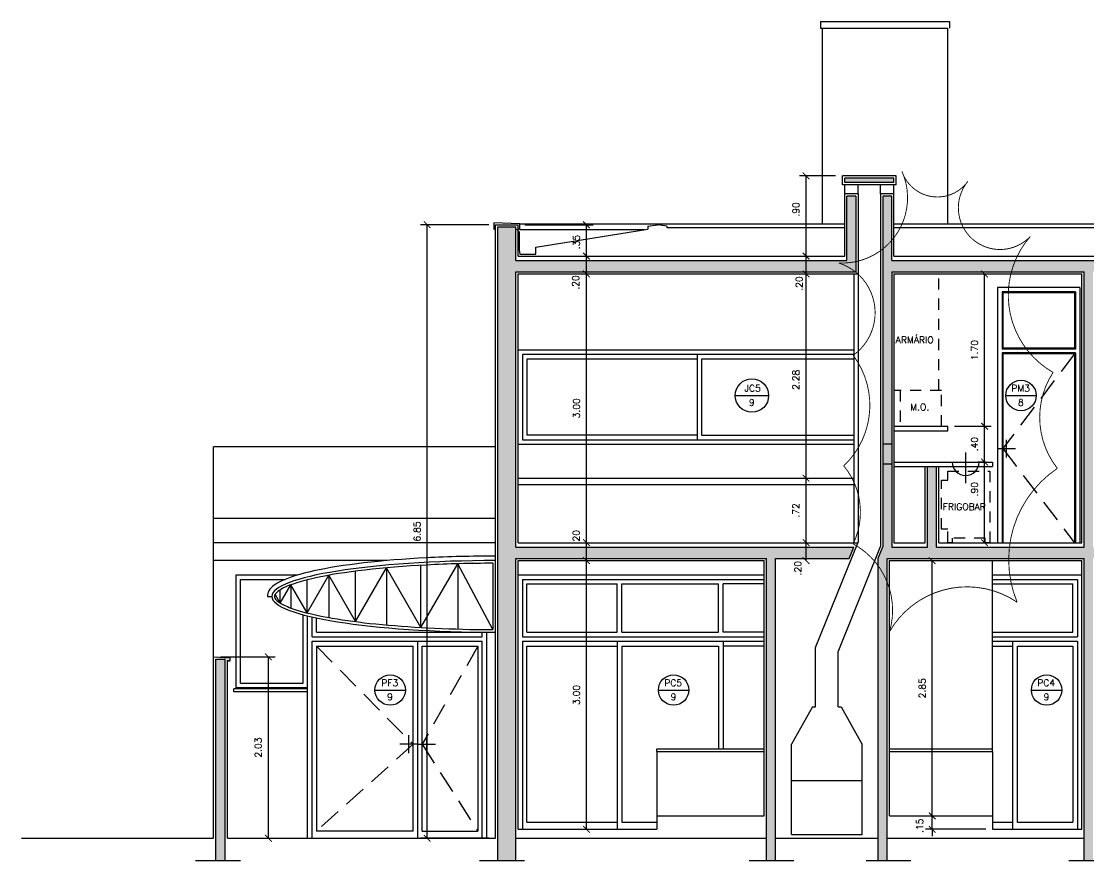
# Model space of a CAD drawing. Header units: millimetres. Extents: x 361 to 486, y 146 to 158.
# Drawn here: x 462.7 to 474.63, y 147.82 to 157.19 of the extents above; entities that cross this region are included whole.
import ezdxf

# ---------------------------------------------------------------- set-up
doc = ezdxf.new("R2010")
doc.units = ezdxf.units.MM
doc.linetypes.add('DASHDOT', pattern=[1, 0.5, -0.25, 0, -0.25])
doc.linetypes.add('HIDDEN', pattern=[0.375, 0.25, -0.125])
for name, color, linetype in [('ALV', 5, 'Continuous'), ('CAIX', 2, 'Continuous'), ('CAIXN', 7, 'Continuous'), ('COTAS', 1, 'Continuous'), ('LPROJ', 7, 'HIDDEN'), ('LVISTA', 1, 'Continuous'), ('LVISTA01', 8, 'Continuous'), ('LVISTA02', 1, 'Continuous'), ('LVISTA025', 3, 'Continuous'), ('METAL', 5, 'Continuous'), ('NOTAS', 2, 'Continuous'), ('PEÇAS', 7, 'Continuous'), ('REVEST', 2, 'Continuous'), ('SOLID', 8, 'Continuous')]:
    doc.layers.add(name, color=color, linetype=linetype)
doc.styles.add('60-50', font='romans.shx', dxfattribs={"height": 0.075})
doc.dimstyles.new('50', dxfattribs={"dimtxt": 0.1, "dimasz": 2.5, "dimexe": 1.25, "dimexo": 0.625, "dimgap": 0.075, "dimtad": 1, "dimzin": 0, "dimdsep": 46, "dimtxsty": '60-50', "dimcen": 2.5, "dimclrt": 3, "dimadec": 0, "dimazin": 0, "dimtfac": 1, "dimtmove": 0, "dimatfit": 3, "dimfxl": 1, "dimarcsym": 0})

# ---------------------------------------------------------------- blocks, each defined once
blk = doc.blocks.new('_ARCHTICK')
at = {"color": 0, "linetype": 'ByBlock', "const_width": 0.15}
blk.add_lwpolyline([(-0.5, -0.5), (0.5, 0.5)], dxfattribs=at)
blk = doc.blocks.new('*D66')
at = {"color": 0, "linetype": 'ByBlock'}
for p, q in [((464.928, 150.098), (465.539, 150.098)), ((465.464, 148.073), (465.464, 150.098)), ((465.081, 148.073), (465.539, 148.073))]:
    blk.add_line(p, q, dxfattribs=at)
at = {"layer": 'DEFPOINTS', "color": 0, "linetype": 'ByBlock'}
for p in [(464.853, 150.098), (465.464, 150.098), (465.006, 148.073)]:
    blk.add_point(p, dxfattribs=at)
at = {"color": 0, "linetype": 'ByBlock', "xscale": 0.075, "yscale": 0.075, "zscale": 0.075}
for p, rotation in [((465.464, 150.098), 90), ((465.464, 148.073), 270)]:
    blk.add_blockref('_ARCHTICK', p, dxfattribs=dict(at, rotation=rotation))
at = {"color": 3, "linetype": 'ByBlock', "insert": (465.351, 149.086), "char_height": 0.075, "attachment_point": 5, "rotation": 90, "style": '60-50'}
blk.add_mtext('2.03', dxfattribs=at)
blk = doc.blocks.new('*D68')
at = {"color": 0, "linetype": 'ByBlock'}
for p, q in [((467.928, 154.923), (467.163, 154.923)), ((467.238, 148.073), (467.238, 154.923)), ((467.928, 148.073), (467.163, 148.073))]:
    blk.add_line(p, q, dxfattribs=at)
at = {"layer": 'DEFPOINTS', "color": 0, "linetype": 'ByBlock'}
for p in [(467.238, 154.923), (468.003, 154.923), (468.003, 148.073)]:
    blk.add_point(p, dxfattribs=at)
at = {"color": 0, "linetype": 'ByBlock', "xscale": 0.075, "yscale": 0.075, "zscale": 0.075}
for p, rotation in [((467.238, 154.923), 90), ((467.238, 148.073), 270)]:
    blk.add_blockref('_ARCHTICK', p, dxfattribs=dict(at, rotation=rotation))
at = {"color": 3, "linetype": 'ByBlock', "insert": (467.126, 151.498), "char_height": 0.075, "attachment_point": 5, "rotation": 90, "style": '60-50'}
blk.add_mtext('6.85', dxfattribs=at)
blk = doc.blocks.new('*D69')
at = {"color": 0, "linetype": 'ByBlock'}
blk.add_line((469.017, 148.173), (469.017, 151.173), dxfattribs=at)
at = {"layer": 'DEFPOINTS', "color": 0, "linetype": 'ByBlock'}
for p in [(469.017, 151.173), (469.017, 151.173), (469.017, 148.173)]:
    blk.add_point(p, dxfattribs=at)
at = {"color": 0, "linetype": 'ByBlock', "xscale": 0.075, "yscale": 0.075, "zscale": 0.075}
for p, rotation in [((469.017, 151.173), 90), ((469.017, 148.173), 270)]:
    blk.add_blockref('_ARCHTICK', p, dxfattribs=dict(at, rotation=rotation))
at = {"color": 3, "linetype": 'ByBlock', "insert": (468.905, 149.673), "char_height": 0.075, "attachment_point": 5, "rotation": 90, "style": '60-50'}
blk.add_mtext('3.00', dxfattribs=at)
blk = doc.blocks.new('*D70')
at = {"color": 0, "linetype": 'ByBlock'}
blk.add_line((469.017, 151.173), (469.017, 151.373), dxfattribs=at)
at = {"layer": 'DEFPOINTS', "color": 0, "linetype": 'ByBlock'}
for p in [(469.017, 151.373), (469.017, 151.373), (469.017, 151.173)]:
    blk.add_point(p, dxfattribs=at)
at = {"color": 0, "linetype": 'ByBlock', "xscale": 0.075, "yscale": 0.075, "zscale": 0.075}
for p, rotation in [((469.017, 151.373), 90), ((469.017, 151.173), 270)]:
    blk.add_blockref('_ARCHTICK', p, dxfattribs=dict(at, rotation=rotation))
at = {"color": 3, "linetype": 'ByBlock', "insert": (468.903, 151.434), "char_height": 0.075, "attachment_point": 5, "rotation": 90, "style": '60-50'}
blk.add_mtext('.20', dxfattribs=at)
blk = doc.blocks.new('*D71')
at = {"color": 0, "linetype": 'ByBlock'}
blk.add_line((469.017, 151.373), (469.017, 154.373), dxfattribs=at)
at = {"layer": 'DEFPOINTS', "color": 0, "linetype": 'ByBlock'}
for p in [(469.017, 154.373), (469.017, 154.373), (469.017, 151.373)]:
    blk.add_point(p, dxfattribs=at)
at = {"color": 0, "linetype": 'ByBlock', "xscale": 0.075, "yscale": 0.075, "zscale": 0.075}
for p, rotation in [((469.017, 154.373), 90), ((469.017, 151.373), 270)]:
    blk.add_blockref('_ARCHTICK', p, dxfattribs=dict(at, rotation=rotation))
at = {"color": 3, "linetype": 'ByBlock', "insert": (468.905, 152.873), "char_height": 0.075, "attachment_point": 5, "rotation": 90, "style": '60-50'}
blk.add_mtext('3.00', dxfattribs=at)
blk = doc.blocks.new('*D72')
at = {"color": 0, "linetype": 'ByBlock'}
blk.add_line((469.017, 154.373), (469.017, 154.573), dxfattribs=at)
at = {"layer": 'DEFPOINTS', "color": 0, "linetype": 'ByBlock'}
for p in [(469.017, 154.573), (469.017, 154.573), (469.017, 154.373)]:
    blk.add_point(p, dxfattribs=at)
at = {"color": 0, "linetype": 'ByBlock', "xscale": 0.075, "yscale": 0.075, "zscale": 0.075}
for p, rotation in [((469.017, 154.573), 90), ((469.017, 154.373), 270)]:
    blk.add_blockref('_ARCHTICK', p, dxfattribs=dict(at, rotation=rotation))
at = {"color": 3, "linetype": 'ByBlock', "insert": (468.897, 154.278), "char_height": 0.075, "attachment_point": 5, "rotation": 90, "style": '60-50'}
blk.add_mtext('.20', dxfattribs=at)
blk = doc.blocks.new('*D73')
at = {"color": 0, "linetype": 'ByBlock'}
for p, q in [((468.328, 154.923), (469.092, 154.923)), ((469.017, 154.573), (469.017, 154.923))]:
    blk.add_line(p, q, dxfattribs=at)
at = {"layer": 'DEFPOINTS', "color": 0, "linetype": 'ByBlock'}
for p in [(468.253, 154.923), (469.017, 154.923), (469.017, 154.573)]:
    blk.add_point(p, dxfattribs=at)
at = {"color": 0, "linetype": 'ByBlock', "xscale": 0.075, "yscale": 0.075, "zscale": 0.075}
for p, rotation in [((469.017, 154.923), 90), ((469.017, 154.573), 270)]:
    blk.add_blockref('_ARCHTICK', p, dxfattribs=dict(at, rotation=rotation))
at = {"color": 3, "linetype": 'ByBlock', "insert": (468.905, 154.729), "char_height": 0.075, "attachment_point": 5, "rotation": 90, "style": '60-50'}
blk.add_mtext('.35', dxfattribs=at)
blk = doc.blocks.new('*D74')
at = {"color": 0, "linetype": 'ByBlock'}
for p, q in [((472.88, 148.323), (472.88, 148.398)), ((472.88, 148.173), (472.88, 148.323)), ((473.478, 148.173), (472.805, 148.173)), ((472.88, 148.173), (472.88, 148.098))]:
    blk.add_line(p, q, dxfattribs=at)
at = {"layer": 'DEFPOINTS', "color": 0, "linetype": 'ByBlock'}
for p in [(472.88, 148.323), (472.88, 148.323), (473.553, 148.173)]:
    blk.add_point(p, dxfattribs=at)
at = {"color": 0, "linetype": 'ByBlock', "xscale": 0.075, "yscale": 0.075, "zscale": 0.075}
for p, rotation in [((472.88, 148.323), 270), ((472.88, 148.173), 90)]:
    blk.add_blockref('_ARCHTICK', p, dxfattribs=dict(at, rotation=rotation))
at = {"color": 3, "linetype": 'ByBlock', "insert": (472.74, 148.212), "char_height": 0.075, "attachment_point": 5, "rotation": 90, "style": '60-50'}
blk.add_mtext('.15', dxfattribs=at)
blk = doc.blocks.new('*D75')
at = {"color": 0, "linetype": 'ByBlock'}
blk.add_line((472.88, 148.323), (472.88, 151.173), dxfattribs=at)
at = {"layer": 'DEFPOINTS', "color": 0, "linetype": 'ByBlock'}
for p in [(472.88, 151.173), (472.88, 151.173), (472.88, 148.323)]:
    blk.add_point(p, dxfattribs=at)
at = {"color": 0, "linetype": 'ByBlock', "xscale": 0.075, "yscale": 0.075, "zscale": 0.075}
for p, rotation in [((472.88, 151.173), 90), ((472.88, 148.323), 270)]:
    blk.add_blockref('_ARCHTICK', p, dxfattribs=dict(at, rotation=rotation))
at = {"color": 3, "linetype": 'ByBlock', "insert": (472.768, 149.748), "char_height": 0.075, "attachment_point": 5, "rotation": 90, "style": '60-50'}
blk.add_mtext('2.85', dxfattribs=at)
blk = doc.blocks.new('*D76')
at = {"color": 0, "linetype": 'ByBlock'}
blk.add_line((471.471, 151.173), (471.471, 151.373), dxfattribs=at)
at = {"layer": 'DEFPOINTS', "color": 0, "linetype": 'ByBlock'}
for p in [(471.471, 151.373), (471.471, 151.373), (471.471, 151.173)]:
    blk.add_point(p, dxfattribs=at)
at = {"color": 0, "linetype": 'ByBlock', "xscale": 0.075, "yscale": 0.075, "zscale": 0.075}
for p, rotation in [((471.471, 151.373), 90), ((471.471, 151.173), 270)]:
    blk.add_blockref('_ARCHTICK', p, dxfattribs=dict(at, rotation=rotation))
at = {"color": 3, "linetype": 'ByBlock', "insert": (471.379, 151.088), "char_height": 0.075, "attachment_point": 5, "rotation": 90, "style": '60-50'}
blk.add_mtext('.20', dxfattribs=at)
blk = doc.blocks.new('*D77')
at = {"color": 0, "linetype": 'ByBlock'}
for p, q in [((471.301, 152.093), (471.546, 152.093)), ((471.471, 151.373), (471.471, 152.093))]:
    blk.add_line(p, q, dxfattribs=at)
at = {"layer": 'DEFPOINTS', "color": 0, "linetype": 'ByBlock'}
for p in [(471.226, 152.093), (471.471, 152.093), (471.471, 151.373)]:
    blk.add_point(p, dxfattribs=at)
at = {"color": 0, "linetype": 'ByBlock', "xscale": 0.075, "yscale": 0.075, "zscale": 0.075}
for p, rotation in [((471.471, 152.093), 90), ((471.471, 151.373), 270)]:
    blk.add_blockref('_ARCHTICK', p, dxfattribs=dict(at, rotation=rotation))
at = {"color": 3, "linetype": 'ByBlock', "insert": (471.358, 151.733), "char_height": 0.075, "attachment_point": 5, "rotation": 90, "style": '60-50'}
blk.add_mtext('.72', dxfattribs=at)
blk = doc.blocks.new('*D78')
at = {"color": 0, "linetype": 'ByBlock'}
blk.add_line((471.471, 152.093), (471.471, 154.373), dxfattribs=at)
at = {"layer": 'DEFPOINTS', "color": 0, "linetype": 'ByBlock'}
for p in [(471.471, 154.373), (471.471, 154.373), (471.185, 152.093)]:
    blk.add_point(p, dxfattribs=at)
at = {"color": 0, "linetype": 'ByBlock', "xscale": 0.075, "yscale": 0.075, "zscale": 0.075}
for p, rotation in [((471.471, 154.373), 90), ((471.471, 152.093), 270)]:
    blk.add_blockref('_ARCHTICK', p, dxfattribs=dict(at, rotation=rotation))
at = {"color": 3, "linetype": 'ByBlock', "insert": (471.358, 153.191), "char_height": 0.075, "attachment_point": 5, "rotation": 90, "style": '60-50'}
blk.add_mtext('2.28', dxfattribs=at)
blk = doc.blocks.new('*D79')
at = {"color": 0, "linetype": 'ByBlock'}
blk.add_line((471.471, 154.373), (471.471, 154.573), dxfattribs=at)
at = {"layer": 'DEFPOINTS', "color": 0, "linetype": 'ByBlock'}
for p in [(471.471, 154.573), (471.471, 154.573), (471.471, 154.373)]:
    blk.add_point(p, dxfattribs=at)
at = {"color": 0, "linetype": 'ByBlock', "xscale": 0.075, "yscale": 0.075, "zscale": 0.075}
for p, rotation in [((471.471, 154.573), 90), ((471.471, 154.373), 270)]:
    blk.add_blockref('_ARCHTICK', p, dxfattribs=dict(at, rotation=rotation))
at = {"color": 3, "linetype": 'ByBlock', "insert": (471.394, 154.266), "char_height": 0.075, "attachment_point": 5, "rotation": 90, "style": '60-50'}
blk.add_mtext('.20', dxfattribs=at)
blk = doc.blocks.new('*D80')
at = {"color": 0, "linetype": 'ByBlock'}
for p, q in [((471.798, 155.468), (471.396, 155.468)), ((471.471, 154.573), (471.471, 155.468))]:
    blk.add_line(p, q, dxfattribs=at)
at = {"layer": 'DEFPOINTS', "color": 0, "linetype": 'ByBlock'}
for p in [(471.471, 155.468), (471.873, 155.468), (471.471, 154.573)]:
    blk.add_point(p, dxfattribs=at)
at = {"color": 0, "linetype": 'ByBlock', "xscale": 0.075, "yscale": 0.075, "zscale": 0.075}
for p, rotation in [((471.471, 155.468), 90), ((471.471, 154.573), 270)]:
    blk.add_blockref('_ARCHTICK', p, dxfattribs=dict(at, rotation=rotation))
at = {"color": 3, "linetype": 'ByBlock', "insert": (471.358, 155.093), "char_height": 0.075, "attachment_point": 5, "rotation": 90, "style": '60-50'}
blk.add_mtext('.90', dxfattribs=at)
blk = doc.blocks.new('*D92')
at = {"color": 0, "linetype": 'ByBlock'}
for p, q in [((473.478, 152.273), (473.39, 152.273)), ((473.465, 151.373), (473.465, 152.273))]:
    blk.add_line(p, q, dxfattribs=at)
at = {"layer": 'DEFPOINTS', "color": 0, "linetype": 'ByBlock'}
for p in [(473.465, 152.273), (473.553, 152.273), (473.67, 151.373)]:
    blk.add_point(p, dxfattribs=at)
at = {"color": 0, "linetype": 'ByBlock', "xscale": 0.075, "yscale": 0.075, "zscale": 0.075}
for p, rotation in [((473.465, 152.273), 90), ((473.465, 151.373), 270)]:
    blk.add_blockref('_ARCHTICK', p, dxfattribs=dict(at, rotation=rotation))
at = {"color": 3, "linetype": 'ByBlock', "insert": (473.352, 151.97), "char_height": 0.075, "attachment_point": 5, "rotation": 90, "style": '60-50'}
blk.add_mtext('.90', dxfattribs=at)
blk = doc.blocks.new('*D93')
at = {"color": 0, "linetype": 'ByBlock'}
for p, q in [((473.128, 152.673), (473.54, 152.673)), ((473.465, 152.273), (473.465, 152.673))]:
    blk.add_line(p, q, dxfattribs=at)
at = {"layer": 'DEFPOINTS', "color": 0, "linetype": 'ByBlock'}
for p in [(473.053, 152.673), (473.465, 152.673), (473.553, 152.273)]:
    blk.add_point(p, dxfattribs=at)
at = {"color": 0, "linetype": 'ByBlock', "xscale": 0.075, "yscale": 0.075, "zscale": 0.075}
for p, rotation in [((473.465, 152.673), 90), ((473.465, 152.273), 270)]:
    blk.add_blockref('_ARCHTICK', p, dxfattribs=dict(at, rotation=rotation))
at = {"color": 3, "linetype": 'ByBlock', "insert": (473.352, 152.473), "char_height": 0.075, "attachment_point": 5, "rotation": 90, "style": '60-50'}
blk.add_mtext('.40', dxfattribs=at)
blk = doc.blocks.new('*D94')
at = {"color": 0, "linetype": 'ByBlock'}
for p, q in [((473.128, 154.373), (473.54, 154.373)), ((473.465, 152.673), (473.465, 154.373))]:
    blk.add_line(p, q, dxfattribs=at)
at = {"layer": 'DEFPOINTS', "color": 0, "linetype": 'ByBlock'}
for p in [(473.053, 154.373), (473.465, 154.373), (473.053, 152.673)]:
    blk.add_point(p, dxfattribs=at)
at = {"color": 0, "linetype": 'ByBlock', "xscale": 0.075, "yscale": 0.075, "zscale": 0.075}
for p, rotation in [((473.465, 154.373), 90), ((473.465, 152.673), 270)]:
    blk.add_blockref('_ARCHTICK', p, dxfattribs=dict(at, rotation=rotation))
at = {"color": 3, "linetype": 'ByBlock', "insert": (473.352, 153.523), "char_height": 0.075, "attachment_point": 5, "rotation": 90, "style": '60-50'}
blk.add_mtext('1.70', dxfattribs=at)

msp = doc.modelspace()

# ---------------------------------------------------------------- hatches: boundary and pattern name
at = {"layer": 'SOLID'}
msp.add_hatch(color=256, dxfattribs=at).paths.add_polyline_path([(471.903, 155.443), (471.903, 155.393), (472.453, 155.393), (472.453, 155.443)])
h = msp.add_hatch(color=256, dxfattribs=at)
h.paths.add_polyline_path([(472.028, 155.243), (471.928, 155.243), (471.928, 154.523), (468.228, 154.523), (468.228, 154.898), (468.028, 154.898), (468.028, 147.823), (468.228, 147.823), (468.228, 151.198), (471.028, 151.198), (471.028, 147.823), (471.128, 147.823), (471.128, 151.198), (471.953, 151.198), (472.003, 151.323), (468.228, 151.323), (468.228, 154.398), (472.028, 154.398)])
h.paths.add_polyline_path([(464.981, 150.073), (464.878, 150.073), (464.878, 147.823), (464.981, 147.823)])
h = msp.add_hatch(color=256, dxfattribs=at)
h.paths.add_polyline_path([(480.178, 154.523), (478.678, 154.523), (478.678, 154.898), (478.578, 154.898), (478.578, 154.523), (473.178, 154.523), (472.428, 154.523), (472.428, 155.243), (472.328, 155.243), (472.328, 152.473), (472.428, 152.473), (472.428, 154.398), (474.578, 154.398), (474.578, 151.323), (472.928, 151.323), (472.928, 152.223), (472.828, 152.223), (472.828, 151.323), (472.428, 151.323), (472.428, 152.248), (472.328, 152.248), (472.328, 151.325), (472.278, 151.201), (472.278, 147.823), (472.378, 147.823), (472.378, 151.198), (474.578, 151.198), (474.578, 147.823), (474.678, 147.823), (474.678, 151.198), (478.578, 151.198), (478.578, 147.823), (478.678, 147.823), (478.678, 151.198), (480.178, 151.198), (480.178, 151.323), (479.178, 151.323), (479.178, 153.398), (479.078, 153.398), (479.078, 151.323), (476.928, 151.323), (476.928, 154.398), (479.078, 154.398), (479.078, 154.248), (479.178, 154.248), (479.178, 154.398), (480.178, 154.398)])
h.paths.add_polyline_path([(474.678, 154.398), (476.828, 154.398), (476.828, 151.323), (474.678, 151.323)], flags=17)
h.paths.add_polyline_path([(472.428, 152.473), (472.328, 152.473), (472.328, 152.248), (472.428, 152.248)], flags=16)
h.paths.add_polyline_path([(484.828, 150.073), (484.724, 150.073), (484.724, 147.823), (484.828, 147.823)])
h.paths.add_polyline_path([(475.74, 151.634), (476.223, 151.634), (476.223, 151.812), (475.74, 151.812)], flags=24)

# ---------------------------------------------------------------- linework, layer by layer
at = {"layer": 'ALV', "color": 5}
for p, q in [((472.453, 155.443), (471.903, 155.443)), ((471.903, 155.393), (471.903, 155.443)), ((472.453, 155.393), (471.903, 155.393)), ((472.453, 155.393), (472.453, 155.443))]:
    msp.add_line(p, q, dxfattribs=at)
at = {"layer": 'ALV'}
for p, q in [((471.928, 154.523), (471.928, 155.243)), ((472.028, 155.243), (471.928, 155.243)), ((472.028, 155.243), (472.028, 154.398)), ((472.428, 155.243), (472.328, 155.243)), ((472.328, 155.243), (472.328, 152.473)), ((472.428, 154.523), (472.428, 155.243)), ((468.028, 154.898), (468.228, 154.898)), ((468.028, 147.823), (468.028, 154.898)), ((468.228, 154.523), (468.228, 154.898)), ((468.228, 154.523), (471.928, 154.523)), ((472.428, 154.523), (473.628, 154.523)), ((473.178, 154.523), (478.578, 154.523)), ((468.228, 154.398), (472.028, 154.398)), ((468.228, 151.323), (468.228, 154.398)), ((472.428, 154.398), (474.578, 154.398)), ((472.428, 154.398), (472.428, 152.473)), ((474.578, 151.323), (474.578, 154.398)), ((472.428, 152.473), (472.328, 152.473)), ((472.328, 152.473), (472.328, 152.248)), ((472.428, 152.473), (472.428, 152.248)), ((472.428, 152.248), (472.328, 152.248)), ((472.328, 152.248), (472.328, 151.325)), ((472.428, 152.248), (472.428, 151.323)), ((472.828, 151.323), (472.828, 152.223)), ((472.928, 151.323), (472.928, 152.223)), ((468.228, 151.323), (472.003, 151.323)), ((471.953, 151.198), (472.003, 151.323)), ((472.278, 151.201), (472.328, 151.325)), ((472.428, 151.323), (472.828, 151.323)), ((472.928, 151.323), (474.578, 151.323)), ((468.228, 147.823), (468.228, 151.198)), ((468.228, 151.198), (471.028, 151.198)), ((471.028, 147.823), (471.028, 151.198)), ((471.128, 147.823), (471.128, 151.198)), ((471.128, 151.198), (471.953, 151.198)), ((472.278, 147.823), (472.278, 151.201)), ((472.378, 147.823), (472.378, 151.198)), ((472.378, 151.198), (474.578, 151.198)), ((474.578, 147.823), (474.578, 151.198)), ((464.878, 150.073), (464.981, 150.073)), ((464.878, 147.823), (464.878, 150.073)), ((464.981, 147.823), (464.981, 150.073))]:
    msp.add_line(p, q, dxfattribs=at)
at = {"layer": 'CAIX'}
for points in [[(468.253, 154.888), (468.273, 154.868), (468.273, 154.933), (467.983, 154.943), (467.983, 154.868), (468.003, 154.888)], [(468.237, 154.875), (468.267, 154.845), (468.267, 154.643), (468.274, 154.593)]]:
    msp.add_lwpolyline(points, dxfattribs=at)
at = {"layer": 'CAIXN', "color": 8, "ltscale": 0.5}
for p, q in [((470.679, 153.016), (471.053, 153.016)), ((473.702, 153.016), (474.042, 153.016)), ((466.655, 149.728), (466.995, 149.728)), ((469.821, 149.728), (470.161, 149.728)), ((473.988, 149.728), (474.328, 149.728))]:
    msp.add_line(p, q, dxfattribs=at)
for centre, radius in [((470.866, 153.016), 0.187), ((473.872, 153.016), 0.17), ((466.825, 149.728), 0.17), ((469.991, 149.728), 0.17), ((474.158, 149.728), 0.17)]:
    msp.add_circle(centre, radius, dxfattribs=at)
at = {"layer": 'LPROJ'}
for p, q in [((474.47, 153.483), (473.67, 152.423)), ((473.67, 152.423), (474.47, 151.373)), ((466.003, 150.217), (467.081, 149.123)), ((467.803, 150.217), (467.183, 149.123)), ((467.081, 149.123), (466.003, 148.153)), ((467.183, 149.123), (467.803, 148.153))]:
    msp.add_line(p, q, dxfattribs=at)
at = {"layer": 'LVISTA'}
for p, q in [((471.903, 155.268), (471.903, 155.368)), ((472.053, 155.268), (472.053, 155.368)), ((472.303, 155.268), (472.303, 155.368)), ((472.453, 155.268), (472.453, 155.368))]:
    msp.add_line(p, q, dxfattribs=at)
at = {"layer": 'LVISTA', "color": 2}
for p, q in [((468.453, 154.593), (468.453, 154.671)), ((468.274, 154.593), (468.453, 154.593))]:
    msp.add_line(p, q, dxfattribs=at)
at = {"layer": 'LVISTA01'}
for p, q in [((471.633, 157.193), (473.073, 157.193)), ((471.633, 157.193), (471.633, 157.118)), ((473.073, 157.193), (473.073, 157.118)), ((471.633, 157.118), (473.053, 157.118)), ((471.653, 154.933), (471.653, 157.118)), ((473.053, 154.933), (473.053, 157.118)), ((468.273, 154.868), (469.667, 154.868)), ((473.61, 154.223), (473.61, 151.373)), ((474.53, 154.223), (473.61, 154.223)), ((474.48, 154.173), (473.66, 154.173)), ((473.66, 154.173), (473.66, 153.533)), ((474.47, 154.163), (473.67, 154.163)), ((473.67, 154.163), (473.67, 153.543)), ((474.47, 154.163), (474.47, 153.543)), ((474.48, 154.173), (474.48, 153.533)), ((474.53, 154.223), (474.53, 151.373)), ((474.48, 153.533), (473.66, 153.533)), ((474.48, 153.493), (473.66, 153.493)), ((473.66, 153.493), (473.66, 151.373)), ((474.47, 153.543), (473.67, 153.543)), ((474.47, 153.483), (473.67, 153.483)), ((473.67, 153.483), (473.67, 151.373)), ((474.47, 153.483), (474.47, 151.373)), ((474.48, 153.493), (474.48, 151.373)), ((464.853, 150.098), (464.853, 152.443)), ((468.003, 152.443), (464.853, 152.443)), ((468.003, 151.643), (464.853, 151.643)), ((468.003, 151.373), (464.853, 151.373)), ((466.791, 151.173), (464.853, 151.173)), ((465.103, 149.753), (465.103, 151.013)), ((465.103, 151.013), (465.795, 151.013)), ((465.153, 150.963), (465.651, 150.963)), ((465.153, 149.803), (465.153, 150.963)), ((465.853, 149.803), (465.853, 150.569)), ((465.903, 149.753), (465.903, 150.556)), ((465.903, 148.073), (465.903, 150.556)), ((465.953, 150.323), (465.953, 150.544)), ((466.003, 150.373), (466.003, 150.533)), ((466.003, 150.373), (467.803, 150.373)), ((467.853, 150.323), (467.853, 150.374)), ((467.903, 148.073), (467.903, 150.374)), ((465.953, 150.323), (467.853, 150.323)), ((465.953, 148.073), (465.953, 150.273)), ((465.953, 150.273), (467.853, 150.273)), ((467.133, 148.073), (467.133, 150.273)), ((467.853, 148.073), (467.853, 150.273)), ((466.003, 150.217), (467.081, 150.217)), ((466.003, 150.217), (466.003, 148.153)), ((467.081, 148.153), (467.081, 150.217)), ((467.183, 148.153), (467.183, 150.217)), ((467.183, 150.217), (467.803, 150.217)), ((467.803, 150.217), (467.803, 148.153)), ((465.903, 149.753), (465.103, 149.753)), ((465.153, 149.803), (465.853, 149.803)), ((465.903, 149.743), (465.078, 149.743)), ((465.078, 149.708), (465.078, 149.743)), ((465.903, 149.708), (465.078, 149.708)), ((467.081, 148.153), (466.003, 148.153)), ((467.183, 148.153), (467.803, 148.153))]:
    msp.add_line(p, q, dxfattribs=at)
at = {"layer": 'LVISTA02', "color": 3}
for p, q in [((472.303, 155.268), (472.303, 151.33)), ((472.003, 154.373), (472.003, 151.373)), ((472.053, 154.373), (472.053, 151.378)), ((471.578, 150.203), (472.053, 151.378)), ((471.828, 150.154), (472.303, 151.33)), ((471.578, 149.542), (471.578, 150.203)), ((471.828, 149.542), (471.828, 150.154)), ((471.541, 149.542), (471.309, 149.123)), ((471.541, 149.542), (471.578, 149.542)), ((471.828, 149.542), (471.862, 149.542)), ((471.862, 149.542), (472.096, 149.119)), ((471.309, 148.115), (471.309, 149.123)), ((472.096, 148.115), (472.096, 149.119)), ((471.309, 148.115), (472.096, 148.115))]:
    msp.add_line(p, q, dxfattribs=at)
at = {"layer": 'LVISTA02'}
for p, q in [((468.273, 154.933), (471.903, 154.933)), ((472.453, 154.933), (475.065, 154.933)), ((472.003, 153.523), (468.253, 153.523)), ((468.303, 153.473), (468.303, 152.523)), ((472.003, 153.473), (468.303, 153.473)), ((470.253, 153.473), (470.253, 152.523)), ((468.353, 153.423), (468.353, 152.573)), ((470.253, 153.423), (468.353, 153.423)), ((470.303, 153.423), (470.303, 152.573)), ((472.003, 153.423), (470.303, 153.423)), ((468.303, 152.523), (472.003, 152.523)), ((470.253, 152.573), (468.353, 152.573)), ((470.303, 152.573), (472.003, 152.573)), ((468.253, 152.473), (472.003, 152.473)), ((468.253, 152.093), (472.003, 152.093)), ((468.253, 152.023), (472.003, 152.023)), ((473.553, 149.073), (473.553, 151.173)), ((468.253, 151.013), (471.003, 151.013)), ((468.303, 150.963), (468.303, 150.323)), ((468.303, 150.963), (471.003, 150.963)), ((473.553, 151.013), (474.553, 151.013)), ((473.553, 150.963), (474.503, 150.963)), ((474.503, 150.963), (474.503, 150.323)), ((468.353, 150.373), (468.353, 150.913)), ((468.353, 150.913), (469.361, 150.913)), ((469.361, 150.373), (469.361, 150.913)), ((469.411, 150.373), (469.411, 150.913)), ((469.411, 150.913), (470.494, 150.913)), ((470.494, 150.373), (470.494, 150.913)), ((470.544, 150.373), (470.544, 150.913)), ((471.003, 150.913), (470.544, 150.913)), ((473.553, 150.913), (474.45, 150.913)), ((474.45, 150.373), (474.45, 150.913)), ((468.353, 150.373), (469.361, 150.373)), ((469.411, 150.373), (470.494, 150.373)), ((471.003, 150.373), (470.544, 150.373)), ((473.553, 150.373), (474.45, 150.373)), ((468.303, 150.323), (471.003, 150.323)), ((468.303, 150.273), (471.003, 150.273)), ((468.303, 150.273), (468.303, 148.173)), ((469.361, 150.273), (469.361, 148.181)), ((470.544, 150.273), (470.544, 149.073)), ((473.553, 150.323), (474.503, 150.323)), ((473.553, 150.273), (474.503, 150.273)), ((473.778, 150.273), (473.778, 148.173)), ((474.503, 150.273), (474.503, 148.173)), ((468.353, 150.217), (469.361, 150.217)), ((468.353, 148.253), (468.353, 150.217)), ((469.411, 150.217), (469.411, 148.253)), ((469.411, 150.217), (470.494, 150.217)), ((470.494, 150.217), (470.494, 149.073)), ((471.003, 150.217), (470.544, 150.217)), ((473.553, 150.217), (473.778, 150.217)), ((473.828, 150.217), (473.828, 148.253)), ((473.828, 150.217), (474.45, 150.217)), ((474.45, 150.217), (474.45, 148.253)), ((469.803, 149.043), (469.803, 148.323)), ((473.553, 149.043), (473.553, 148.323)), ((471.309, 148.717), (472.096, 148.717)), ((468.353, 148.253), (469.361, 148.253)), ((469.411, 148.253), (469.803, 148.253)), ((473.553, 148.253), (473.778, 148.253)), ((473.828, 148.253), (474.45, 148.253)), ((468.228, 148.073), (471.028, 148.073)), ((471.128, 148.073), (472.278, 148.073)), ((472.378, 148.073), (474.578, 148.073))]:
    msp.add_line(p, q, dxfattribs=at)
at = {"layer": 'LVISTA02', "color": 2}
for p, q in [((469.704, 154.905), (469.81, 154.922)), ((469.704, 154.905), (469.704, 154.874)), ((469.916, 154.905), (469.81, 154.922)), ((469.916, 154.905), (469.916, 154.892)), ((469.916, 154.892), (471.903, 154.892)), ((472.453, 154.892), (474.808, 154.892)), ((468.453, 154.671), (469.704, 154.874)), ((472.453, 152.673), (473.053, 152.673)), ((472.453, 152.623), (473.053, 152.623)), ((473.053, 152.623), (473.053, 152.673)), ((472.453, 152.273), (473.553, 152.273)), ((473.553, 152.273), (473.553, 152.223)), ((472.453, 152.223), (473.553, 152.223))]:
    msp.add_line(p, q, dxfattribs=at)
at = {"layer": 'LVISTA025'}
for p in [(468.003, 154.923), (468.253, 154.623)]:
    msp.add_line(p, (468.253, 154.923), dxfattribs=at)
at = {"layer": 'METAL', "color": 1}
for p, q in [((466.437, 150.492), (466.784, 151.092)), ((467.168, 150.426), (466.784, 151.092)), ((466.784, 151.092), (466.784, 150.454)), ((467.168, 150.426), (467.579, 151.137)), ((467.168, 150.426), (467.168, 151.12)), ((467.973, 150.403), (467.579, 151.137)), ((467.579, 151.137), (467.579, 150.409)), ((467.973, 151.143), (467.973, 150.403)), ((465.896, 150.589), (466.138, 151.009)), ((465.896, 150.589), (465.896, 150.958)), ((466.437, 150.492), (466.138, 151.009)), ((466.138, 151.009), (466.138, 150.537)), ((466.437, 150.492), (466.437, 151.055)), ((465.597, 150.699), (465.715, 150.902)), ((465.597, 150.699), (465.597, 150.847)), ((465.896, 150.589), (465.715, 150.902)), ((465.715, 150.902), (465.715, 150.644)), ((465.597, 150.699), (465.541, 150.797))]:
    msp.add_line(p, q, dxfattribs=at)
at = {"layer": 'METAL', "color": 2}
msp.add_line((465.453, 150.773), (465.503, 150.773), dxfattribs=at)
at = {"layer": 'METAL', "color": 1}
msp.add_ellipse((468.003, 150.773), major_axis=(2.5, 0), ratio=0.16, start_param=7.853982, end_param=10.995574, dxfattribs=at)
at = {"layer": 'METAL', "color": 2}
msp.add_open_spline([(468.003, 151.223), (467.74, 151.223), (467.478, 151.217), (466.73, 151.178), (466.284, 151.126), (465.823, 151.025), (465.703, 150.989), (465.548, 150.916), (465.498, 150.883), (465.459, 150.817), (465.453, 150.795), (465.453, 150.773)], degree=3, knots=[7.853982, 7.853982, 7.853982, 7.853982, 8.167529, 8.167529, 8.794622, 8.794622, 9.094459, 9.094459, 9.330966, 9.330966, 9.424472, 9.424472, 9.424472, 9.424472], dxfattribs=at)
at = {"layer": 'METAL', "color": 1}
msp.add_open_spline([(467.973, 151.143), (467.722, 151.143), (467.473, 151.136), (466.74, 151.098), (466.298, 151.047), (465.835, 150.946), (465.712, 150.907), (465.582, 150.842), (465.551, 150.815), (465.53, 150.779), (465.53, 150.77), (465.545, 150.739), (465.565, 150.719), (465.632, 150.678), (465.679, 150.656), (465.911, 150.575), (466.189, 150.52), (466.879, 150.44), (467.291, 150.414), (467.801, 150.404), (467.887, 150.403), (467.973, 150.403)], degree=3, knots=[7.866005, 7.866005, 7.866005, 7.866005, 8.166753, 8.166753, 8.792295, 8.792295, 9.115687, 9.115687, 9.332808, 9.332808, 9.505815, 9.505815, 9.678822, 9.678822, 9.851829, 9.851829, 10.366098, 10.366098, 10.880368, 10.880368, 10.983551, 10.983551, 10.983551, 10.983551], dxfattribs=at)
at = {"layer": 'NOTAS'}
for p, q in [((473.71, 152.323), (473.71, 152.523)), ((473.61, 152.423), (473.81, 152.423)), ((467.033, 149.023), (467.033, 149.223)), ((467.233, 149.023), (467.233, 149.223)), ((467.133, 149.123), (466.933, 149.123)), ((467.133, 149.123), (467.333, 149.123)), ((465.152, 147.823), (464.652, 147.823)), ((468.324, 147.823), (467.824, 147.823)), ((471.336, 147.823), (470.836, 147.823)), ((472.643, 147.823), (472.142, 147.823)), ((474.909, 147.823), (474.408, 147.823))]:
    msp.add_line(p, q, dxfattribs=at)
at = {"layer": 'NOTAS', "color": 8, "linetype": 'DASHDOT'}
msp.add_line((473.253, 152.381), (473.253, 152.036), dxfattribs=at)
at = {"layer": 'NOTAS', "color": 211, "const_width": 0.01}
msp.add_lwpolyline([(472.403, 150.38, 0.353788), (471.997, 151.36, 0.293127), (471.892, 152.231, 0.381746), (471.997, 153.465, 0.619202), (471.835, 154.496, 0.561134), (472.542, 155.519, 0.613879), (473.278, 155.407, 0.965296), (473.975, 154.791, 0.473359), (474.23, 153.274, 0.321813), (474.278, 152.203, 0.357356), (473.829, 150.708, 0.43603), (472.403, 150.38)], format="xyb", dxfattribs=at)
at = {"layer": 'PEÇAS', "color": 0, "linetype": 'HIDDEN', "ltscale": 0.5}
for p, q in [((472.953, 153.073), (472.953, 154.373)), ((472.983, 153.073), (472.453, 153.073)), ((472.523, 153.073), (472.523, 152.673)), ((472.983, 152.673), (472.983, 153.073))]:
    msp.add_line(p, q, dxfattribs=at)
at = {"layer": 'PEÇAS', "color": 2}
for p, q in [((469.803, 149.043), (469.803, 149.073)), ((469.803, 149.073), (471.003, 149.073)), ((469.803, 149.043), (471.003, 149.043)), ((472.403, 149.073), (473.553, 149.073)), ((472.403, 149.043), (473.553, 149.043)), ((473.553, 149.043), (473.553, 149.073)), ((469.803, 148.323), (471.003, 148.323))]:
    msp.add_line(p, q, dxfattribs=at)
at = {"layer": 'PEÇAS', "color": 0, "linetype": 'HIDDEN', "ltscale": 0.5}
msp.add_lwpolyline([(473.473, 151.423), (473.103, 151.423), (473.103, 151.373), (473.053, 151.373), (473.053, 151.523), (472.983, 151.523), (472.983, 152.072), (473.053, 152.072), (473.053, 152.173), (473.523, 152.173), (473.523, 151.373), (473.473, 151.373)], close=True, dxfattribs=at)
at = {"layer": 'PEÇAS', "color": 0, "linetype": 'ByBlock'}
msp.add_arc((473.253, 152.273), 0.15, 180, 0, dxfattribs=at)
at = {"layer": 'REVEST'}
for p, q in [((471.878, 155.368), (471.878, 155.468)), ((472.478, 155.468), (471.878, 155.468)), ((472.478, 155.368), (471.878, 155.368)), ((472.478, 155.368), (472.478, 155.468)), ((471.903, 154.573), (471.903, 155.268)), ((472.053, 155.268), (471.903, 155.268)), ((472.053, 155.268), (472.053, 154.373)), ((472.453, 155.268), (472.303, 155.268)), ((472.453, 154.573), (472.453, 155.268)), ((468.003, 154.923), (468.253, 154.923)), ((468.003, 148.073), (468.003, 154.923)), ((468.253, 154.573), (468.253, 154.923)), ((468.253, 154.573), (471.903, 154.573)), ((472.453, 154.573), (478.553, 154.573)), ((468.253, 154.373), (472.053, 154.373)), ((468.253, 151.373), (468.253, 154.373)), ((472.453, 154.373), (472.453, 152.223)), ((472.453, 154.373), (474.553, 154.373)), ((474.553, 151.373), (474.553, 154.373)), ((472.453, 152.223), (472.453, 151.373)), ((472.803, 151.373), (472.803, 152.223)), ((472.953, 151.373), (472.953, 152.223)), ((468.253, 151.373), (472.051, 151.373)), ((472.453, 151.373), (472.803, 151.373)), ((472.953, 151.373), (474.553, 151.373)), ((468.253, 148.173), (468.253, 151.173)), ((468.253, 151.173), (471.003, 151.173)), ((471.003, 148.323), (471.003, 151.173)), ((472.403, 148.323), (472.403, 151.173)), ((472.403, 151.173), (474.553, 151.173)), ((474.553, 148.173), (474.553, 151.173)), ((464.853, 148.073), (464.853, 150.098)), ((464.853, 150.098), (465.036, 150.088)), ((464.853, 150.098), (465.036, 150.088)), ((465.006, 148.073), (465.006, 150.063)), ((465.006, 150.063), (465.016, 150.063)), ((465.016, 150.053), (465.016, 150.063)), ((465.016, 150.053), (465.036, 150.053)), ((465.016, 150.053), (465.036, 150.053)), ((465.036, 150.053), (465.036, 150.088)), ((465.036, 150.053), (465.036, 150.088)), ((469.803, 148.323), (469.803, 148.173)), ((472.403, 148.323), (473.553, 148.323)), ((473.553, 148.323), (473.553, 148.173)), ((468.253, 148.173), (469.803, 148.173)), ((473.553, 148.173), (474.553, 148.173)), ((462.705, 148.073), (464.853, 148.073)), ((465.006, 148.073), (468.003, 148.073))]:
    msp.add_line(p, q, dxfattribs=at)

# ---------------------------------------------------------------- texts
at = {"color": 1, "style": '60-50'}
for s, p in [('ARMÁRIO', (472.472, 153.6)), ('M.O.', (472.634, 152.85)), ('FRIGOBAR', (472.997, 151.737))]:
    msp.add_text(s, height=0.075, dxfattribs=at).set_placement(p)
at = {"layer": 'CAIXN', "color": 2, "ltscale": 0.5, "char_height": 0.075, "attachment_point": 5, "style": '60-50'}
for s, insert in [('JC5', (470.874, 153.097)), ('PM3', (473.867, 153.097)), ('9', (470.864, 152.939)), ('8', (473.87, 152.939)), ('PF3', (466.82, 149.808)), ('PC5', (469.986, 149.808)), ('PC4', (474.153, 149.808)), ('9', (466.823, 149.651)), ('9', (469.989, 149.651)), ('9', (474.156, 149.651))]:
    msp.add_mtext(s, dxfattribs=dict(at, insert=insert))

# ---------------------------------------------------------------- dimensions: what is measured, and where the dimension line sits
at = {"layer": 'COTAS'}
for base, p1, p2, angle, override, picture, middle in [((471.470728196, 155.468293993), (471.470728196, 154.573293993), (471.873316451, 155.468293993), 270, {"dimasz": 0.075, "dimexe": 0.075, "dimexo": 0.075, "dimzin": 4, "dimblk1": 'ARCHTICK', "dimblk2": 'ARCHTICK', "dimsah": 1, "dimse1": 1, "dimtofl": 0, "dimtmove": 2}, '*D80', (471.358228196, 155.093031921)), ((469.017, 154.923), (469.017, 154.573), (468.253, 154.923), 90, {"dimasz": 0.075, "dimexe": 0.075, "dimexo": 0.075, "dimzin": 4, "dimblk1": 'ARCHTICK', "dimblk2": 'ARCHTICK', "dimsah": 1, "dimse1": 1, "dimtofl": 0, "dimtmove": 2}, '*D73', (468.905, 154.729)), ((469.017, 154.573), (469.017, 154.373), (469.017, 154.573), 90, {"dimasz": 0.075, "dimexe": 0.075, "dimexo": 0.075, "dimzin": 4, "dimblk1": 'ARCHTICK', "dimblk2": 'ARCHTICK', "dimsah": 1, "dimse1": 1, "dimtofl": 0, "dimtmove": 2}, '*D72', (468.897, 154.278)), ((471.471, 154.573), (471.471, 154.373), (471.471, 154.573), 270, {"dimasz": 0.075, "dimexe": 0.075, "dimexo": 0.075, "dimzin": 4, "dimblk1": 'ARCHTICK', "dimblk2": 'ARCHTICK', "dimsah": 1, "dimse1": 1, "dimtofl": 0, "dimtmove": 2}, '*D79', (471.394, 154.266)), ((471.471, 154.373), (471.185, 152.093), (471.471, 154.373), 270, {"dimasz": 0.075, "dimexe": 0.075, "dimexo": 0.075, "dimzin": 4, "dimblk1": 'ARCHTICK', "dimblk2": 'ARCHTICK', "dimsah": 1, "dimse1": 1, "dimtofl": 0, "dimtmove": 2}, '*D78', (471.358, 153.191)), ((473.465, 152.273), (473.67, 151.373), (473.553, 152.273), 90, {"dimasz": 0.075, "dimexe": 0.075, "dimexo": 0.075, "dimzin": 4, "dimblk1": 'ARCHTICK', "dimblk2": 'ARCHTICK', "dimsah": 1, "dimse1": 1, "dimtofl": 0, "dimtmove": 2}, '*D92', (473.352, 151.97)), ((469.017, 151.373), (469.017, 151.173), (469.017, 151.373), 90, {"dimasz": 0.075, "dimexe": 0.075, "dimexo": 0.075, "dimzin": 4, "dimblk1": 'ARCHTICK', "dimblk2": 'ARCHTICK', "dimsah": 1, "dimse1": 1, "dimtofl": 0, "dimtmove": 2}, '*D70', (468.903, 151.434)), ((471.471, 151.373), (471.471, 151.173), (471.471, 151.373), 270, {"dimasz": 0.075, "dimexe": 0.075, "dimexo": 0.075, "dimzin": 4, "dimblk1": 'ARCHTICK', "dimblk2": 'ARCHTICK', "dimsah": 1, "dimse1": 1, "dimtofl": 0, "dimtmove": 2}, '*D76', (471.379, 151.088)), ((472.88, 148.323), (473.553, 148.173), (472.88, 148.323), 90, {"dimasz": 0.075, "dimexe": 0.075, "dimexo": 0.075, "dimzin": 4, "dimblk1": 'ARCHTICK', "dimblk2": 'ARCHTICK', "dimsah": 1, "dimtofl": 0, "dimtmove": 2}, '*D74', (472.74, 148.212))]:
    dim = msp.add_linear_dim(base=base, p1=p1, p2=p2, angle=angle, dimstyle='50', override=override, dxfattribs=at)
    dim.commit()
    dim.dimension.update_dxf_attribs({"geometry": picture, "text_midpoint": middle, "dimtype": 160})
for base, p1, p2, angle, override, picture, middle in [((467.238, 154.923), (468.003, 148.073), (468.003, 154.923), 90, {"dimasz": 0.075, "dimexe": 0.075, "dimexo": 0.075, "dimzin": 4, "dimblk1": 'ARCHTICK', "dimblk2": 'ARCHTICK', "dimsah": 1, "dimtofl": 0, "dimtmove": 2}, '*D68', (467.126, 151.498)), ((469.017, 154.373), (469.017, 151.373), (469.017, 154.373), 90, {"dimasz": 0.075, "dimexe": 0.075, "dimexo": 0.075, "dimzin": 4, "dimblk1": 'ARCHTICK', "dimblk2": 'ARCHTICK', "dimsah": 1, "dimse1": 1, "dimtofl": 0, "dimtmove": 2}, '*D71', (468.905, 152.873)), ((473.465, 154.373), (473.053, 152.673), (473.053, 154.373), 90, {"dimasz": 0.075, "dimexe": 0.075, "dimexo": 0.075, "dimzin": 4, "dimblk1": 'ARCHTICK', "dimblk2": 'ARCHTICK', "dimsah": 1, "dimse1": 1, "dimtofl": 0, "dimtmove": 2}, '*D94', (473.352, 153.523)), ((473.465, 152.673), (473.553, 152.273), (473.053, 152.673), 90, {"dimasz": 0.075, "dimexe": 0.075, "dimexo": 0.075, "dimzin": 4, "dimblk1": 'ARCHTICK', "dimblk2": 'ARCHTICK', "dimsah": 1, "dimse1": 1, "dimtofl": 0, "dimtmove": 2}, '*D93', (473.352, 152.473)), ((471.471, 152.093), (471.471, 151.373), (471.226, 152.093), 270, {"dimasz": 0.075, "dimexe": 0.075, "dimexo": 0.075, "dimzin": 4, "dimblk1": 'ARCHTICK', "dimblk2": 'ARCHTICK', "dimsah": 1, "dimse1": 1, "dimtofl": 0, "dimtmove": 2}, '*D77', (471.358, 151.733)), ((469.017, 151.173), (469.017, 148.173), (469.017, 151.173), 90, {"dimasz": 0.075, "dimexe": 0.075, "dimexo": 0.075, "dimzin": 4, "dimblk1": 'ARCHTICK', "dimblk2": 'ARCHTICK', "dimsah": 1, "dimtofl": 0, "dimtmove": 2}, '*D69', (468.905, 149.673)), ((472.88, 151.173), (472.88, 148.323), (472.88, 151.173), 90, {"dimasz": 0.075, "dimexe": 0.075, "dimexo": 0.075, "dimzin": 4, "dimblk1": 'ARCHTICK', "dimblk2": 'ARCHTICK', "dimsah": 1, "dimse1": 1, "dimtofl": 0, "dimtmove": 2}, '*D75', (472.768, 149.748)), ((465.463683756, 150.098293993), (465.00631879, 148.073293993), (464.852589087, 150.098293993), 90, {"dimasz": 0.075, "dimexe": 0.075, "dimexo": 0.075, "dimzin": 4, "dimblk1": 'ARCHTICK', "dimblk2": 'ARCHTICK', "dimsah": 1, "dimtofl": 0, "dimtmove": 2}, '*D66', (465.351183756, 149.085793993))]:
    dim = msp.add_linear_dim(base=base, p1=p1, p2=p2, angle=angle, dimstyle='50', override=override, dxfattribs=at)
    dim.commit()
    dim.dimension.update_dxf_attribs({"geometry": picture, "text_midpoint": middle})

doc.saveas('drawing.dxf')
